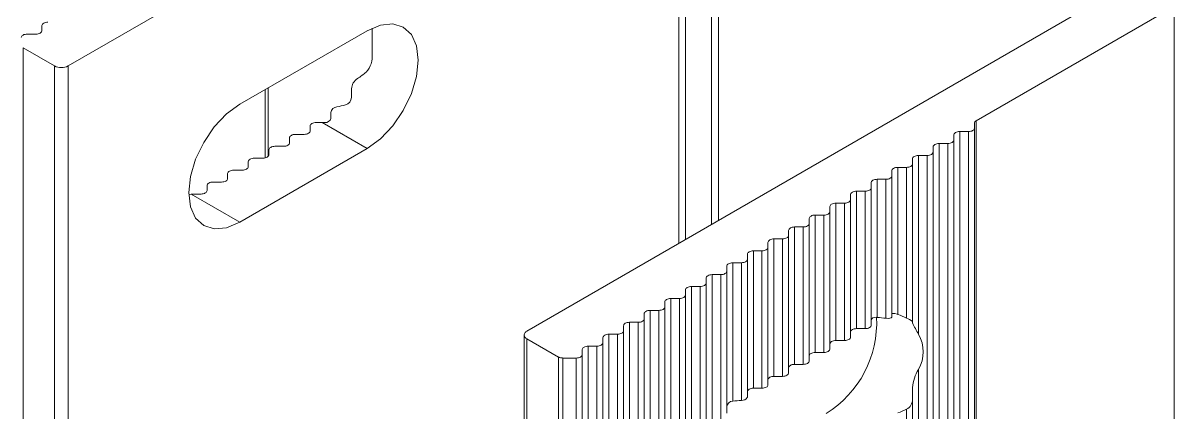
# Model space of a CAD drawing. Header units: millimetres. Extents: x 39 to 459, y 26 to 647.
# Drawn here: x 69.066 to 70.503, y 266.495 to 266.982 of the extents above; entities that cross this region are included whole.
import ezdxf

# ---------------------------------------------------------------- set-up
doc = ezdxf.new("R2010")
doc.units = ezdxf.units.MM
doc.layers.add('ANTET', color=7, linetype='Continuous')

# ---------------------------------------------------------------- blocks, each defined once
blk = doc.blocks.new('Griyaj Montajı')
at = {"color": 7, "linetype": 'Continuous', "lineweight": 15}
for p, q in [((11052.8395, 2159.065), (11052.0773, 2158.625)), ((11053.4123, 2158.7344), (11052.65, 2158.2943)), ((11053.4576, 2158.6993), (11053.2106, 2158.5567)), ((11053.4576, 2158.6993), (11053.4576, 2157.7195)), ((11052.0446, 2158.6692), (11052.0446, 2158.6754)), ((11052.4567, 2158.6722), (11052.4567, 2158.64)), ((11052.0263, 2158.6648), (11052.0371, 2158.6648)), ((11052.4506, 2158.669), (11052.2915, 2158.5772)), ((11052.0603, 2158.625), (11052.021, 2158.6476)), ((11052.021, 2158.6476), (11052.021, 2157.6678)), ((11052.0603, 2158.625), (11052.0603, 2157.6451)), ((11052.0773, 2158.625), (11052.0773, 2157.6451)), ((11052.3233, 2158.5956), (11052.3233, 2158.5103)), ((11053.2106, 2158.5567), (11053.2106, 2157.5769)), ((11052.3794, 2158.5502), (11052.3794, 2158.544)), ((11052.3943, 2158.5546), (11052.3869, 2158.5546)), ((11052.3943, 2158.5546), (11052.4506, 2158.5221)), ((11053.1902, 2158.5431), (11053.2009, 2158.5431)), ((11053.1902, 2158.5431), (11053.1902, 2157.5633)), ((11053.2009, 2158.5431), (11053.2009, 2157.5633)), ((11053.2084, 2158.5475), (11053.2084, 2158.5537)), ((11053.2084, 2158.5475), (11053.2084, 2157.5676)), ((11052.3537, 2158.5354), (11052.3537, 2158.5291)), ((11052.3719, 2158.5397), (11052.3612, 2158.5397)), ((11053.1644, 2158.5283), (11053.1752, 2158.5283)), ((11053.1644, 2158.5283), (11053.1644, 2157.5484)), ((11053.1752, 2158.5283), (11053.1752, 2157.5484)), ((11053.1827, 2158.5326), (11053.1827, 2158.5388)), ((11053.1827, 2158.5326), (11053.1827, 2157.5528)), ((11052.4506, 2158.5221), (11052.2915, 2158.4302)), ((11052.3279, 2158.5205), (11052.3279, 2158.5143)), ((11052.3462, 2158.5248), (11052.3354, 2158.5248)), ((11053.1386, 2158.5134), (11053.1494, 2158.5134)), ((11053.1386, 2158.5134), (11053.1386, 2158.2905)), ((11053.1494, 2158.5134), (11053.1494, 2157.5336)), ((11053.1569, 2158.5177), (11053.1569, 2158.5239)), ((11053.1569, 2158.5177), (11053.1569, 2157.5379)), ((11052.3022, 2158.5056), (11052.3022, 2158.4994)), ((11052.3204, 2158.5099), (11052.3097, 2158.5099)), ((11053.1129, 2158.4985), (11053.1236, 2158.4985)), ((11053.1129, 2158.4985), (11053.1129, 2158.315)), ((11053.1236, 2158.4985), (11053.1236, 2158.3104)), ((11053.1311, 2158.5029), (11053.1311, 2158.5091)), ((11053.1311, 2158.5029), (11053.1311, 2158.3064)), ((11052.2764, 2158.4907), (11052.2764, 2158.4845)), ((11052.2947, 2158.4951), (11052.2839, 2158.4951)), ((11053.0871, 2158.4837), (11053.0979, 2158.4837)), ((11053.0871, 2158.4837), (11053.0871, 2158.3114)), ((11053.0979, 2158.4837), (11053.0979, 2158.3102)), ((11053.1054, 2158.488), (11053.1054, 2158.4942)), ((11053.1054, 2158.488), (11053.1054, 2158.312)), ((11052.2507, 2158.4759), (11052.2507, 2158.4697)), ((11052.2689, 2158.4802), (11052.2582, 2158.4802)), ((11053.0614, 2158.4688), (11053.0721, 2158.4688)), ((11053.0614, 2158.4688), (11053.0614, 2158.2973)), ((11053.0721, 2158.4688), (11053.0721, 2158.2973)), ((11053.0796, 2158.4731), (11053.0796, 2158.4793)), ((11053.0796, 2158.4731), (11053.0796, 2158.3017)), ((11052.2308, 2158.4652), (11052.2286, 2158.4648)), ((11052.2308, 2158.4652), (11052.2915, 2158.4302)), ((11052.2432, 2158.4653), (11052.2324, 2158.4653)), ((11053.0539, 2158.4583), (11053.0539, 2158.4645)), ((11053.0539, 2158.4583), (11053.0539, 2158.2868)), ((11053.0281, 2158.4434), (11053.0281, 2158.4496)), ((11053.0281, 2158.4434), (11053.0281, 2158.2719)), ((11053.0356, 2158.4539), (11053.0464, 2158.4539)), ((11053.0356, 2158.4539), (11053.0356, 2158.2825)), ((11053.0464, 2158.4539), (11053.0464, 2158.2825)), ((11053.0024, 2158.4285), (11053.0024, 2158.4347)), ((11053.0024, 2158.4285), (11053.0024, 2158.257)), ((11053.0099, 2158.4391), (11053.0206, 2158.4391)), ((11053.0099, 2158.4391), (11053.0099, 2158.2676)), ((11053.0206, 2158.4391), (11053.0206, 2158.2676)), ((11052.9766, 2158.4136), (11052.9766, 2158.4199)), ((11052.9766, 2158.4136), (11052.9766, 2158.2422)), ((11052.9841, 2158.4242), (11052.9949, 2158.4242)), ((11052.9841, 2158.4242), (11052.9841, 2158.2527)), ((11052.9949, 2158.4242), (11052.9949, 2158.2527)), ((11052.9508, 2158.3988), (11052.9508, 2158.405)), ((11052.9508, 2158.3988), (11052.9508, 2158.2273)), ((11052.9583, 2158.4093), (11052.9691, 2158.4093)), ((11052.9583, 2158.4093), (11052.9583, 2158.2378)), ((11052.9691, 2158.4093), (11052.9691, 2158.2378)), ((11052.9251, 2158.3839), (11052.9251, 2158.3901)), ((11052.9251, 2158.3839), (11052.9251, 2158.2124)), ((11052.9326, 2158.3944), (11052.9433, 2158.3944)), ((11052.9326, 2158.3944), (11052.9326, 2158.223)), ((11052.9433, 2158.3944), (11052.9433, 2158.223)), ((11052.8993, 2158.369), (11052.8993, 2158.3752)), ((11052.8993, 2158.369), (11052.8993, 2158.1917)), ((11052.9068, 2158.3796), (11052.9176, 2158.3796)), ((11052.9068, 2158.3796), (11052.9068, 2158.2068)), ((11052.9176, 2158.3796), (11052.9176, 2158.2077)), ((11052.8736, 2158.3542), (11052.8736, 2158.3604)), ((11052.8736, 2158.3542), (11052.8736, 2158.1537)), ((11052.8811, 2158.3647), (11052.8918, 2158.3647)), ((11052.8811, 2158.3647), (11052.8811, 2158.1789)), ((11052.8918, 2158.3647), (11052.8918, 2158.183)), ((11052.8478, 2158.3393), (11052.8478, 2158.3455)), ((11052.8553, 2158.3498), (11052.8661, 2158.3498)), ((11052.8553, 2158.3498), (11052.8553, 2158.1091)), ((11052.8661, 2158.3498), (11052.8661, 2158.1347)), ((11052.8221, 2158.3244), (11052.8221, 2158.3306)), ((11052.8296, 2158.335), (11052.8403, 2158.335)), ((11052.8296, 2158.335), (11052.8296, 2157.3551)), ((11052.8403, 2158.335), (11052.8403, 2157.3551)), ((11052.8478, 2158.3393), (11052.8478, 2157.3595)), ((11052.7963, 2158.3096), (11052.7963, 2158.3158)), ((11052.8038, 2158.3201), (11052.8146, 2158.3201)), ((11052.8038, 2158.3201), (11052.8038, 2157.3403)), ((11052.8146, 2158.3201), (11052.8146, 2157.3403)), ((11052.8221, 2158.3244), (11052.8221, 2157.3446)), ((11052.7705, 2158.2947), (11052.7705, 2158.3009)), ((11052.778, 2158.3052), (11052.7888, 2158.3052)), ((11052.778, 2158.3052), (11052.778, 2157.3254)), ((11052.7888, 2158.3052), (11052.7888, 2157.3254)), ((11052.7963, 2158.3096), (11052.7963, 2157.3297)), ((11053.0721, 2158.2973), (11053.0614, 2158.2973)), ((11053.1311, 2158.3064), (11053.1311, 2158.3044)), ((11052.6465, 2158.2894), (11052.6465, 2157.3096)), ((11052.65, 2158.2845), (11052.6893, 2158.2619)), ((11052.65, 2158.2845), (11052.65, 2157.3047)), ((11052.7448, 2158.2798), (11052.7448, 2158.286)), ((11052.7523, 2158.2904), (11052.763, 2158.2904)), ((11052.7523, 2158.2904), (11052.7523, 2157.3105)), ((11052.763, 2158.2904), (11052.763, 2157.3105)), ((11052.7705, 2158.2947), (11052.7705, 2157.3148)), ((11053.0464, 2158.2825), (11053.0356, 2158.2825)), ((11052.719, 2158.265), (11052.719, 2158.2712)), ((11052.7265, 2158.2755), (11052.7373, 2158.2755)), ((11052.7265, 2158.2755), (11052.7265, 2157.2956)), ((11052.7373, 2158.2755), (11052.7373, 2157.2956)), ((11052.7448, 2158.2798), (11052.7448, 2157.3)), ((11053.0206, 2158.2676), (11053.0099, 2158.2676)), ((11052.6893, 2158.2619), (11052.6893, 2157.282)), ((11052.6946, 2158.2606), (11052.7115, 2158.2606)), ((11052.6946, 2158.2606), (11052.6946, 2157.2808)), ((11052.7115, 2158.2606), (11052.7115, 2157.2808)), ((11052.719, 2158.265), (11052.719, 2157.2851)), ((11052.9949, 2158.2527), (11052.9841, 2158.2527)), ((11053.1386, 2158.2464), (11053.1386, 2157.8006)), ((11052.9691, 2158.2378), (11052.9583, 2158.2378)), ((11052.9433, 2158.223), (11052.9326, 2158.223)), ((11053.1311, 2158.2238), (11053.1311, 2158.2094)), ((11053.1236, 2158.1967), (11053.1236, 2157.8205)), ((11053.1311, 2158.2094), (11053.1311, 2157.8165))]:
    blk.add_line(p, q, dxfattribs=at)
at = {"color": 8, "linetype": 'Continuous', "lineweight": 15}
for p, q in [((11052.8395, 2159.065), (11052.8395, 2158.4038)), ((11052.848, 2159.0671), (11052.848, 2158.4087)), ((11052.8805, 2159.0671), (11052.8805, 2158.4274)), ((11052.889, 2159.065), (11052.889, 2158.4323)), ((11052.3268, 2158.5976), (11052.3268, 2158.512))]:
    blk.add_line(p, q, dxfattribs=at)
at = {"color": 7, "linetype": 'Continuous', "lineweight": 15, "flags": 128}
for points in [[(11052.0446, 2158.6754), (11052.0447, 2158.6762), (11052.0452, 2158.677), (11052.0459, 2158.6778), (11052.0468, 2158.6784), (11052.0479, 2158.679), (11052.0492, 2158.6794), (11052.0506, 2158.6796), (11052.0521, 2158.6797)], [(11052.4506, 2158.669), (11052.4671, 2158.6761), (11052.4824, 2158.6776), (11052.4956, 2158.6735), (11052.5057, 2158.6641), (11052.5121, 2158.6501), (11052.5142, 2158.6323), (11052.5121, 2158.612), (11052.5057, 2158.5906), (11052.4956, 2158.5696), (11052.4824, 2158.5503), (11052.4671, 2158.5341), (11052.4506, 2158.5221)], [(11052.0188, 2158.6605), (11052.019, 2158.6613), (11052.0194, 2158.6622), (11052.0201, 2158.6629), (11052.021, 2158.6636), (11052.0222, 2158.6641), (11052.0235, 2158.6645), (11052.0249, 2158.6647), (11052.0263, 2158.6648)], [(11052.0371, 2158.6648), (11052.0386, 2158.6649), (11052.04, 2158.6652), (11052.0413, 2158.6656), (11052.0424, 2158.6661), (11052.0433, 2158.6668), (11052.044, 2158.6675), (11052.0445, 2158.6683), (11052.0446, 2158.6692)], [(11052.431, 2158.5966), (11052.431, 2158.593), (11052.431, 2158.5894), (11052.431, 2158.5858)], [(11052.2915, 2158.4302), (11052.275, 2158.4232), (11052.2597, 2158.4217), (11052.2465, 2158.4258), (11052.2364, 2158.4352), (11052.23, 2158.4492), (11052.2279, 2158.467), (11052.23, 2158.4872), (11052.2364, 2158.5086), (11052.2465, 2158.5297), (11052.2597, 2158.549), (11052.275, 2158.5652), (11052.2915, 2158.5772)], [(11052.4052, 2158.567), (11052.4052, 2158.5645), (11052.4052, 2158.5621), (11052.4052, 2158.5597)], [(11052.3794, 2158.544), (11052.3793, 2158.5432), (11052.3789, 2158.5424), (11052.3782, 2158.5416), (11052.3772, 2158.541), (11052.3761, 2158.5404), (11052.3748, 2158.54), (11052.3734, 2158.5398), (11052.3719, 2158.5397)], [(11052.3869, 2158.5546), (11052.3855, 2158.5545), (11052.3841, 2158.5542), (11052.3828, 2158.5538), (11052.3816, 2158.5533), (11052.3807, 2158.5526), (11052.38, 2158.5519), (11052.3796, 2158.5511), (11052.3794, 2158.5502)], [(11053.1827, 2158.5388), (11053.1828, 2158.5397), (11053.1832, 2158.5405), (11053.1839, 2158.5412), (11053.1849, 2158.5419), (11053.186, 2158.5424), (11053.1873, 2158.5428), (11053.1887, 2158.5431), (11053.1902, 2158.5431)], [(11053.2009, 2158.5431), (11053.2024, 2158.5432), (11053.2038, 2158.5435), (11053.2051, 2158.5439), (11053.2062, 2158.5444), (11053.2072, 2158.5451), (11053.2078, 2158.5458), (11053.2083, 2158.5466), (11053.2084, 2158.5475)], [(11052.3537, 2158.5291), (11052.3535, 2158.5283), (11052.3531, 2158.5275), (11052.3524, 2158.5267), (11052.3515, 2158.5261), (11052.3504, 2158.5255), (11052.3491, 2158.5251), (11052.3477, 2158.5249), (11052.3462, 2158.5248)], [(11052.3612, 2158.5397), (11052.3597, 2158.5396), (11052.3583, 2158.5394), (11052.357, 2158.539), (11052.3559, 2158.5384), (11052.355, 2158.5378), (11052.3543, 2158.537), (11052.3538, 2158.5362), (11052.3537, 2158.5354)], [(11053.1569, 2158.5239), (11053.157, 2158.5248), (11053.1575, 2158.5256), (11053.1582, 2158.5263), (11053.1591, 2158.527), (11053.1602, 2158.5275), (11053.1615, 2158.5279), (11053.1629, 2158.5282), (11053.1644, 2158.5283)], [(11053.1752, 2158.5283), (11053.1766, 2158.5284), (11053.178, 2158.5286), (11053.1793, 2158.529), (11053.1805, 2158.5295), (11053.1814, 2158.5302), (11053.1821, 2158.5309), (11053.1825, 2158.5318), (11053.1827, 2158.5326)], [(11052.3279, 2158.5143), (11052.3278, 2158.5134), (11052.3274, 2158.5126), (11052.3267, 2158.5119), (11052.3257, 2158.5112), (11052.3246, 2158.5107), (11052.3233, 2158.5103), (11052.3219, 2158.51), (11052.3204, 2158.5099)], [(11052.3354, 2158.5248), (11052.334, 2158.5247), (11052.3326, 2158.5245), (11052.3313, 2158.5241), (11052.3301, 2158.5235), (11052.3292, 2158.5229), (11052.3285, 2158.5221), (11052.3281, 2158.5213), (11052.3279, 2158.5205)], [(11053.1311, 2158.5091), (11053.1313, 2158.5099), (11053.1317, 2158.5107), (11053.1324, 2158.5115), (11053.1333, 2158.5121), (11053.1345, 2158.5127), (11053.1358, 2158.5131), (11053.1372, 2158.5133), (11053.1386, 2158.5134)], [(11053.1494, 2158.5134), (11053.1509, 2158.5135), (11053.1523, 2158.5137), (11053.1536, 2158.5141), (11053.1547, 2158.5147), (11053.1556, 2158.5153), (11053.1563, 2158.5161), (11053.1568, 2158.5169), (11053.1569, 2158.5177)], [(11052.3022, 2158.4994), (11052.302, 2158.4986), (11052.3016, 2158.4977), (11052.3009, 2158.497), (11052.3, 2158.4963), (11052.2988, 2158.4958), (11052.2975, 2158.4954), (11052.2961, 2158.4952), (11052.2947, 2158.4951)], [(11052.3097, 2158.5099), (11052.3082, 2158.5099), (11052.3068, 2158.5096), (11052.3055, 2158.5092), (11052.3044, 2158.5087), (11052.3034, 2158.508), (11052.3027, 2158.5073), (11052.3023, 2158.5065), (11052.3022, 2158.5056)], [(11053.1054, 2158.4942), (11053.1055, 2158.495), (11053.106, 2158.4959), (11053.1067, 2158.4966), (11053.1076, 2158.4973), (11053.1087, 2158.4978), (11053.11, 2158.4982), (11053.1114, 2158.4984), (11053.1129, 2158.4985)], [(11053.1236, 2158.4985), (11053.1251, 2158.4986), (11053.1265, 2158.4989), (11053.1278, 2158.4993), (11053.129, 2158.4998), (11053.1299, 2158.5005), (11053.1306, 2158.5012), (11053.131, 2158.502), (11053.1311, 2158.5029)], [(11052.2764, 2158.4845), (11052.2763, 2158.4837), (11052.2758, 2158.4829), (11052.2752, 2158.4821), (11052.2742, 2158.4815), (11052.2731, 2158.4809), (11052.2718, 2158.4805), (11052.2704, 2158.4803), (11052.2689, 2158.4802)], [(11052.2839, 2158.4951), (11052.2825, 2158.495), (11052.281, 2158.4947), (11052.2798, 2158.4943), (11052.2786, 2158.4938), (11052.2777, 2158.4932), (11052.277, 2158.4924), (11052.2766, 2158.4916), (11052.2764, 2158.4907)], [(11053.0796, 2158.4793), (11053.0798, 2158.4802), (11053.0802, 2158.481), (11053.0809, 2158.4817), (11053.0818, 2158.4824), (11053.083, 2158.4829), (11053.0843, 2158.4833), (11053.0857, 2158.4836), (11053.0871, 2158.4837)], [(11053.0979, 2158.4837), (11053.0994, 2158.4837), (11053.1008, 2158.484), (11053.1021, 2158.4844), (11053.1032, 2158.4849), (11053.1041, 2158.4856), (11053.1048, 2158.4863), (11053.1052, 2158.4871), (11053.1054, 2158.488)], [(11052.2507, 2158.4697), (11052.2505, 2158.4688), (11052.2501, 2158.468), (11052.2494, 2158.4673), (11052.2485, 2158.4666), (11052.2473, 2158.4661), (11052.246, 2158.4657), (11052.2446, 2158.4654), (11052.2432, 2158.4653)], [(11052.2582, 2158.4802), (11052.2567, 2158.4801), (11052.2553, 2158.4799), (11052.254, 2158.4795), (11052.2529, 2158.4789), (11052.2519, 2158.4783), (11052.2512, 2158.4775), (11052.2508, 2158.4767), (11052.2507, 2158.4759)], [(11053.0539, 2158.4645), (11053.054, 2158.4653), (11053.0544, 2158.4661), (11053.0551, 2158.4669), (11053.0561, 2158.4675), (11053.0572, 2158.4681), (11053.0585, 2158.4685), (11053.0599, 2158.4687), (11053.0614, 2158.4688)], [(11053.0721, 2158.4688), (11053.0736, 2158.4689), (11053.075, 2158.4691), (11053.0763, 2158.4695), (11053.0774, 2158.4701), (11053.0784, 2158.4707), (11053.0791, 2158.4715), (11053.0795, 2158.4723), (11053.0796, 2158.4731)], [(11053.0464, 2158.4539), (11053.0478, 2158.454), (11053.0492, 2158.4543), (11053.0505, 2158.4547), (11053.0517, 2158.4552), (11053.0526, 2158.4558), (11053.0533, 2158.4566), (11053.0537, 2158.4574), (11053.0539, 2158.4583)], [(11053.0206, 2158.4391), (11053.0221, 2158.4391), (11053.0235, 2158.4394), (11053.0248, 2158.4398), (11053.0259, 2158.4403), (11053.0269, 2158.441), (11053.0275, 2158.4417), (11053.028, 2158.4425), (11053.0281, 2158.4434)], [(11053.0281, 2158.4496), (11053.0283, 2158.4504), (11053.0287, 2158.4513), (11053.0294, 2158.452), (11053.0303, 2158.4527), (11053.0315, 2158.4532), (11053.0327, 2158.4536), (11053.0342, 2158.4538), (11053.0356, 2158.4539)], [(11052.9949, 2158.4242), (11052.9963, 2158.4243), (11052.9977, 2158.4245), (11052.999, 2158.4249), (11053.0002, 2158.4255), (11053.0011, 2158.4261), (11053.0018, 2158.4269), (11053.0022, 2158.4277), (11053.0024, 2158.4285)], [(11053.0024, 2158.4347), (11053.0025, 2158.4356), (11053.0029, 2158.4364), (11053.0036, 2158.4371), (11053.0046, 2158.4378), (11053.0057, 2158.4383), (11053.007, 2158.4387), (11053.0084, 2158.439), (11053.0099, 2158.4391)], [(11052.9691, 2158.4093), (11052.9706, 2158.4094), (11052.972, 2158.4096), (11052.9733, 2158.41), (11052.9744, 2158.4106), (11052.9753, 2158.4112), (11052.976, 2158.412), (11052.9765, 2158.4128), (11052.9766, 2158.4136)], [(11052.9766, 2158.4199), (11052.9767, 2158.4207), (11052.9772, 2158.4215), (11052.9779, 2158.4223), (11052.9788, 2158.4229), (11052.9799, 2158.4235), (11052.9812, 2158.4239), (11052.9826, 2158.4241), (11052.9841, 2158.4242)], [(11052.9433, 2158.3944), (11052.9448, 2158.3945), (11052.9462, 2158.3948), (11052.9475, 2158.3952), (11052.9486, 2158.3957), (11052.9496, 2158.3964), (11052.9503, 2158.3971), (11052.9507, 2158.3979), (11052.9508, 2158.3988)], [(11052.9508, 2158.405), (11052.951, 2158.4058), (11052.9514, 2158.4066), (11052.9521, 2158.4074), (11052.953, 2158.408), (11052.9542, 2158.4086), (11052.9555, 2158.409), (11052.9569, 2158.4092), (11052.9583, 2158.4093)], [(11052.9176, 2158.3796), (11052.9191, 2158.3797), (11052.9205, 2158.3799), (11052.9218, 2158.3803), (11052.9229, 2158.3808), (11052.9238, 2158.3815), (11052.9245, 2158.3823), (11052.9249, 2158.3831), (11052.9251, 2158.3839)], [(11052.9251, 2158.3901), (11052.9252, 2158.391), (11052.9257, 2158.3918), (11052.9264, 2158.3925), (11052.9273, 2158.3932), (11052.9284, 2158.3937), (11052.9297, 2158.3941), (11052.9311, 2158.3944), (11052.9326, 2158.3944)], [(11052.8918, 2158.3647), (11052.8933, 2158.3648), (11052.8947, 2158.365), (11052.896, 2158.3654), (11052.8971, 2158.366), (11052.8981, 2158.3666), (11052.8988, 2158.3674), (11052.8992, 2158.3682), (11052.8993, 2158.369)], [(11052.8993, 2158.3752), (11052.8995, 2158.3761), (11052.8999, 2158.3769), (11052.9006, 2158.3777), (11052.9015, 2158.3783), (11052.9027, 2158.3788), (11052.904, 2158.3792), (11052.9054, 2158.3795), (11052.9068, 2158.3796)], [(11052.8661, 2158.3498), (11052.8675, 2158.3499), (11052.8689, 2158.3502), (11052.8702, 2158.3506), (11052.8714, 2158.3511), (11052.8723, 2158.3518), (11052.873, 2158.3525), (11052.8734, 2158.3533), (11052.8736, 2158.3542)], [(11052.8736, 2158.3604), (11052.8737, 2158.3612), (11052.8741, 2158.362), (11052.8748, 2158.3628), (11052.8758, 2158.3634), (11052.8769, 2158.364), (11052.8782, 2158.3644), (11052.8796, 2158.3646), (11052.8811, 2158.3647)], [(11052.8478, 2158.3455), (11052.848, 2158.3464), (11052.8484, 2158.3472), (11052.8491, 2158.3479), (11052.85, 2158.3486), (11052.8512, 2158.3491), (11052.8524, 2158.3495), (11052.8539, 2158.3498), (11052.8553, 2158.3498)], [(11052.8221, 2158.3306), (11052.8222, 2158.3315), (11052.8226, 2158.3323), (11052.8233, 2158.333), (11052.8243, 2158.3337), (11052.8254, 2158.3342), (11052.8267, 2158.3346), (11052.8281, 2158.3349), (11052.8296, 2158.335)], [(11052.8403, 2158.335), (11052.8418, 2158.3351), (11052.8432, 2158.3353), (11052.8445, 2158.3357), (11052.8456, 2158.3362), (11052.8466, 2158.3369), (11052.8472, 2158.3376), (11052.8477, 2158.3385), (11052.8478, 2158.3393)], [(11052.7963, 2158.3158), (11052.7964, 2158.3166), (11052.7969, 2158.3174), (11052.7976, 2158.3182), (11052.7985, 2158.3188), (11052.7996, 2158.3194), (11052.8009, 2158.3198), (11052.8023, 2158.32), (11052.8038, 2158.3201)], [(11052.8146, 2158.3201), (11052.816, 2158.3202), (11052.8174, 2158.3204), (11052.8187, 2158.3208), (11052.8199, 2158.3214), (11052.8208, 2158.322), (11052.8215, 2158.3228), (11052.8219, 2158.3236), (11052.8221, 2158.3244)], [(11053.0796, 2158.3078), (11053.0797, 2158.3083), (11053.0804, 2158.3096), (11053.0818, 2158.3107), (11053.0839, 2158.3113), (11053.0863, 2158.3115), (11053.0871, 2158.3114)], [(11053.0979, 2158.3102), (11053.0986, 2158.3102), (11053.101, 2158.3101), (11053.103, 2158.3103), (11053.1046, 2158.3108), (11053.1053, 2158.3116), (11053.1054, 2158.312)], [(11053.1054, 2158.3155), (11053.1054, 2158.3156), (11053.1059, 2158.3162), (11053.1071, 2158.3164), (11053.1092, 2158.3161), (11053.1119, 2158.3153), (11053.1129, 2158.315)], [(11052.7705, 2158.3009), (11052.7707, 2158.3017), (11052.7711, 2158.3026), (11052.7718, 2158.3033), (11052.7727, 2158.304), (11052.7739, 2158.3045), (11052.7752, 2158.3049), (11052.7766, 2158.3051), (11052.778, 2158.3052)], [(11052.7888, 2158.3052), (11052.7903, 2158.3053), (11052.7917, 2158.3056), (11052.793, 2158.306), (11052.7941, 2158.3065), (11052.795, 2158.3072), (11052.7957, 2158.3079), (11052.7962, 2158.3087), (11052.7963, 2158.3096)], [(11053.0614, 2158.2973), (11053.0599, 2158.2972), (11053.0585, 2158.297), (11053.0572, 2158.2966), (11053.0561, 2158.2961), (11053.0551, 2158.2954), (11053.0544, 2158.2946), (11053.054, 2158.2938), (11053.0539, 2158.293)], [(11053.0796, 2158.3017), (11053.0795, 2158.3008), (11053.0791, 2158.3), (11053.0784, 2158.2992), (11053.0774, 2158.2986), (11053.0763, 2158.2981), (11053.075, 2158.2977), (11053.0736, 2158.2974), (11053.0721, 2158.2973)], [(11052.7448, 2158.286), (11052.7449, 2158.2869), (11052.7454, 2158.2877), (11052.7461, 2158.2884), (11052.747, 2158.2891), (11052.7481, 2158.2896), (11052.7494, 2158.29), (11052.7508, 2158.2903), (11052.7523, 2158.2904)], [(11052.763, 2158.2904), (11052.7645, 2158.2904), (11052.7659, 2158.2907), (11052.7672, 2158.2911), (11052.7683, 2158.2916), (11052.7693, 2158.2923), (11052.77, 2158.293), (11052.7704, 2158.2938), (11052.7705, 2158.2947)], [(11053.0356, 2158.2825), (11053.0342, 2158.2824), (11053.0327, 2158.2821), (11053.0315, 2158.2817), (11053.0303, 2158.2812), (11053.0294, 2158.2805), (11053.0287, 2158.2798), (11053.0283, 2158.279), (11053.0281, 2158.2781)], [(11053.0539, 2158.2868), (11053.0537, 2158.2859), (11053.0533, 2158.2851), (11053.0526, 2158.2844), (11053.0517, 2158.2837), (11053.0505, 2158.2832), (11053.0492, 2158.2828), (11053.0478, 2158.2825), (11053.0464, 2158.2825)], [(11052.719, 2158.2712), (11052.7192, 2158.272), (11052.7196, 2158.2728), (11052.7203, 2158.2736), (11052.7212, 2158.2742), (11052.7224, 2158.2748), (11052.7237, 2158.2752), (11052.7251, 2158.2754), (11052.7265, 2158.2755)], [(11052.7373, 2158.2755), (11052.7387, 2158.2756), (11052.7402, 2158.2758), (11052.7415, 2158.2762), (11052.7426, 2158.2768), (11052.7435, 2158.2774), (11052.7442, 2158.2782), (11052.7446, 2158.279), (11052.7448, 2158.2798)], [(11053.0099, 2158.2676), (11053.0084, 2158.2675), (11053.007, 2158.2673), (11053.0057, 2158.2669), (11053.0046, 2158.2663), (11053.0036, 2158.2657), (11053.0029, 2158.2649), (11053.0025, 2158.2641), (11053.0024, 2158.2633)], [(11053.0281, 2158.2719), (11053.028, 2158.2711), (11053.0275, 2158.2703), (11053.0269, 2158.2695), (11053.0259, 2158.2689), (11053.0248, 2158.2683), (11053.0235, 2158.2679), (11053.0221, 2158.2677), (11053.0206, 2158.2676)], [(11052.7115, 2158.2606), (11052.713, 2158.2607), (11052.7144, 2158.261), (11052.7157, 2158.2614), (11052.7168, 2158.2619), (11052.7178, 2158.2625), (11052.7185, 2158.2633), (11052.7189, 2158.2641), (11052.719, 2158.265)], [(11053.0024, 2158.257), (11053.0022, 2158.2562), (11053.0018, 2158.2554), (11053.0011, 2158.2546), (11053.0002, 2158.254), (11052.999, 2158.2534), (11052.9977, 2158.253), (11052.9963, 2158.2528), (11052.9949, 2158.2527)], [(11052.9766, 2158.2422), (11052.9765, 2158.2413), (11052.976, 2158.2405), (11052.9753, 2158.2398), (11052.9744, 2158.2391), (11052.9733, 2158.2386), (11052.972, 2158.2382), (11052.9706, 2158.2379), (11052.9691, 2158.2378)], [(11052.9841, 2158.2527), (11052.9826, 2158.2526), (11052.9812, 2158.2524), (11052.9799, 2158.252), (11052.9788, 2158.2514), (11052.9779, 2158.2508), (11052.9772, 2158.25), (11052.9767, 2158.2492), (11052.9766, 2158.2484)], [(11052.9508, 2158.2273), (11052.9507, 2158.2265), (11052.9503, 2158.2256), (11052.9496, 2158.2249), (11052.9486, 2158.2242), (11052.9475, 2158.2237), (11052.9462, 2158.2233), (11052.9448, 2158.2231), (11052.9433, 2158.223)], [(11052.9583, 2158.2378), (11052.9569, 2158.2378), (11052.9555, 2158.2375), (11052.9542, 2158.2371), (11052.953, 2158.2366), (11052.9521, 2158.2359), (11052.9514, 2158.2352), (11052.951, 2158.2344), (11052.9508, 2158.2335)], [(11052.9326, 2158.223), (11052.9311, 2158.2229), (11052.9297, 2158.2226), (11052.9284, 2158.2222), (11052.9273, 2158.2217), (11052.9264, 2158.221), (11052.9257, 2158.2203), (11052.9252, 2158.2195), (11052.9251, 2158.2186)]]:
    blk.add_lwpolyline(points, dxfattribs=at)
at = {"color": 7, "linetype": 'Continuous', "lineweight": 15}
for centre, radius, start, end in [((11052.4274, 2158.6372), 0.0295, 317.822, 5.425), ((11052.0688, 2158.6414), 0.0184, 242.6087, 297.3962), ((11052.4476, 2158.5953), 0.0167, 123.1541, 175.7055), ((11052.4209, 2158.5863), 0.0101, 284.6441, 357.0534), ((11052.4135, 2158.5656), 0.00844, 95.5189, 170.0201), ((11052.3987, 2158.5612), 0.00673, 261.7641, 346.3979), ((11053.2122, 2158.5533), 0.00377, 114.3843, 174.3334), ((11052.2324, 2158.4527), 0.0126, 89.9308, 97.0043), ((11052.9529, 2158.3049), 0.1336, 301.8145, 2.9514), ((11053.1138, 2158.2832), 0.0289, 53.2382, 70.171), ((11053.2571, 2158.3633), 0.139, 205.0599, 211.5799), ((11052.6519, 2158.2894), 0.00524, 110.7934, 249.2066), ((11052.6943, 2158.2715), 0.0108, 241.9811, 271.1321), ((11053.1822, 2158.2193), 0.0513, 148.213, 175.034), ((11052.9179, 2158.216), 0.00829, 267.6421, 327.5207), ((11052.9225, 2158.2124), 0.00259, 339.5611, 359.8289), ((11052.9069, 2158.1991), 0.00765, 90.5292, 171.7245), ((11053.1168, 2158.2093), 0.0144, 298.6063, 0.2533)]:
    blk.add_arc(centre, radius, start, end, dxfattribs=at)
for centre, start_param, end_param in [((11052.3428, 2158.6578), 5.562567, 5.702188), ((11052.3686, 2158.6429), 5.066397, 5.158187), ((11052.3943, 2158.628), 4.712389, 4.738832), ((11053.0688, 2158.2387), 1.339942, 1.426), ((11053.043, 2158.2536), 0.884668, 0.989594), ((11053.0173, 2158.2684), 5.977919, 6.588452), ((11052.9309, 2158.1346), 1.675343, 1.760812), ((11053.043, 2158.2536), 5.293591, 5.398518)]:
    blk.add_ellipse(centre, major_axis=(0.1273, 0), ratio=0.577382, start_param=start_param, end_param=end_param, dxfattribs=at)

msp = doc.modelspace()

# ---------------------------------------------------------------- block references
at = {"layer": 'ANTET', "color": 0}
msp.add_blockref('Griyaj Montajı', (-10982.9547, -1891.697), dxfattribs=at)

doc.saveas('drawing.dxf')
